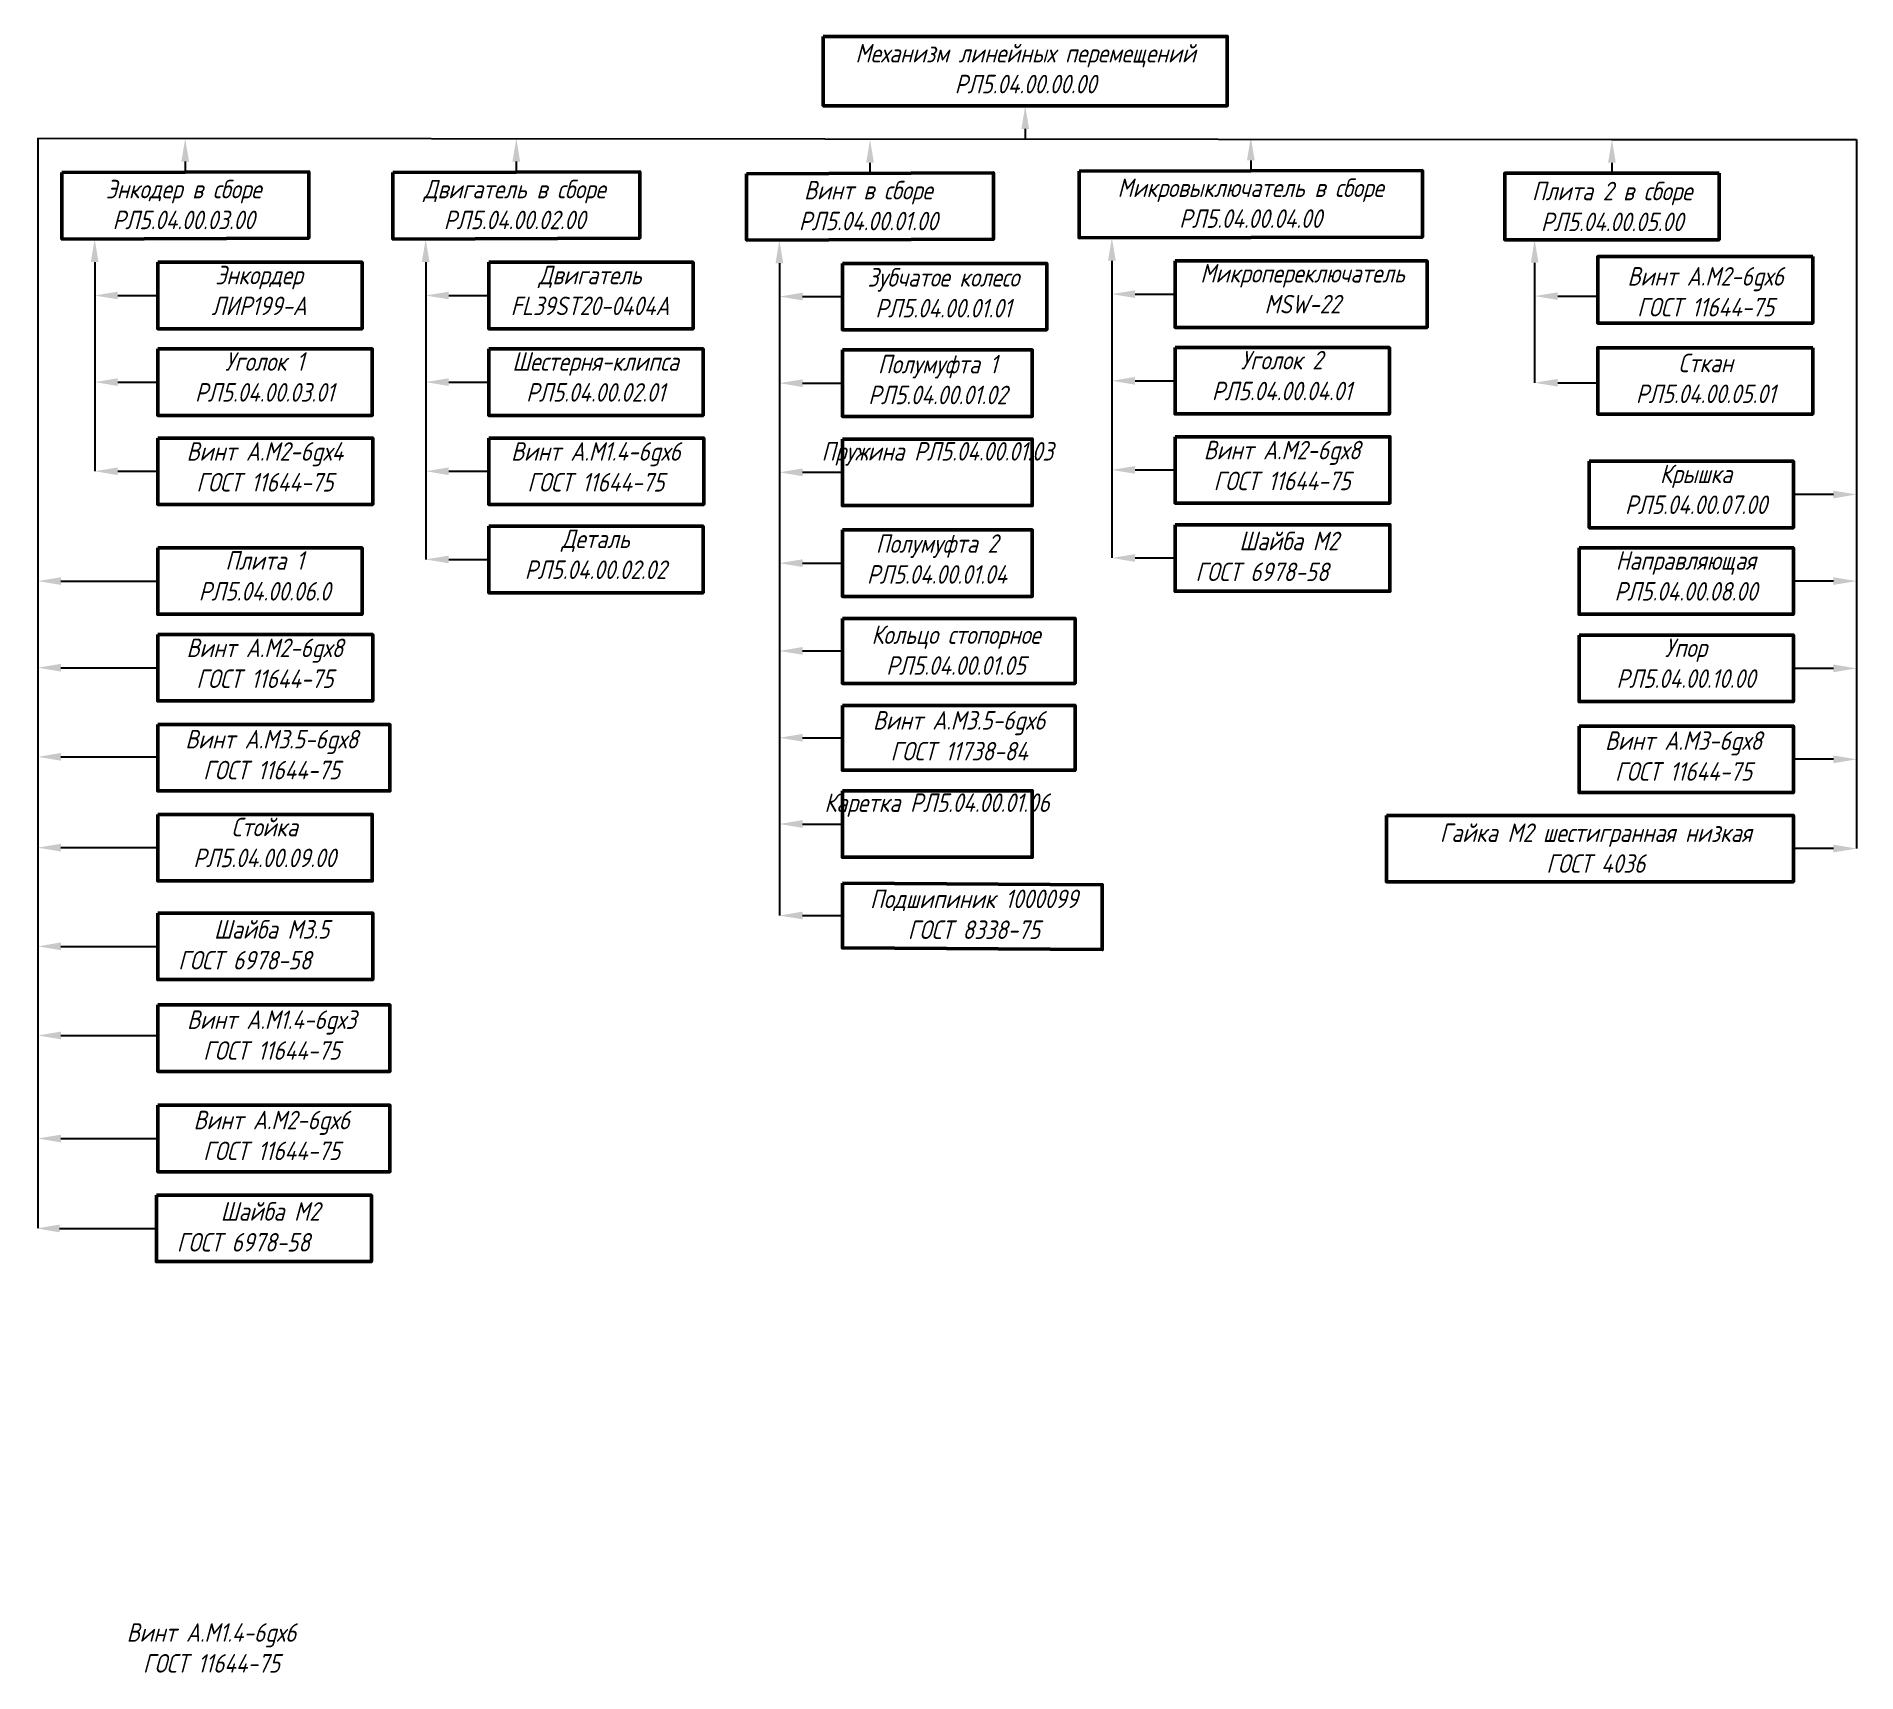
# Model space of a CAD drawing. Header units: millimetres. Extents: x 8 to 401, y -68 to 285.
import ezdxf

# ---------------------------------------------------------------- set-up
doc = ezdxf.new("R2010")
doc.units = ezdxf.units.MM
for name, color, linetype, lineweight in [('линии', 7, 'Continuous', 50), ('стрелочки', 90, 'Continuous', 25), ('ТЕКСТ', 50, 'Continuous', 25)]:
    doc.layers.add(name, color=color, linetype=linetype, lineweight=lineweight)
doc.styles.add('E', font='simplex.shx', dxfattribs={"width": 0.8, "oblique": 15})

msp = doc.modelspace()

# ---------------------------------------------------------------- linework, layer by layer
at = {"layer": 'линии'}
for points in [[(177.8, 285.42), (265.12, 285.42), (265.12, 270.44), (177.8, 270.44)], [(13.26, 256), (66.6, 256.19), (66.6, 241.83), (13.26, 241.64)], [(84.8, 256), (138.14, 256.19), (138.14, 241.83), (84.8, 241.64)], [(161.24, 255.76), (214.57, 255.95), (214.57, 241.6), (161.24, 241.41)], [(233.1, 256.28), (307.3, 256.43), (307.3, 242.07), (233.1, 241.93)], [(371.39, 255.86), (325.07, 255.86), (325.07, 241.5), (371.39, 241.5)], [(33.99, 236.62), (78.12, 236.62), (78.12, 222.26), (33.99, 222.26)], [(105.52, 236.62), (149.66, 236.62), (149.66, 222.26), (105.52, 222.26)], [(181.96, 236.38), (226.1, 236.38), (226.1, 222.03), (181.96, 222.03)], [(253.83, 236.9), (308.31, 236.9), (308.31, 222.55), (253.83, 222.55)], [(391.63, 237.84), (345.18, 237.84), (345.18, 223.48), (391.63, 223.48)], [(33.99, 217.9), (80.32, 217.9), (80.32, 203.54), (33.99, 203.54)], [(105.52, 217.9), (151.85, 217.9), (151.85, 203.54), (105.52, 203.54)], [(181.96, 217.66), (222.98, 217.66), (222.98, 203.31), (181.96, 203.31)], [(253.83, 218.19), (300.15, 218.19), (300.15, 203.83), (253.83, 203.83)], [(391.63, 218.16), (345.18, 218.16), (345.18, 203.8), (391.63, 203.8)], [(33.99, 198.64), (80.44, 198.64), (80.44, 184.28), (33.99, 184.28)], [(105.52, 198.64), (151.97, 198.64), (151.97, 184.28), (105.52, 184.28)], [(181.96, 198.4), (222.98, 198.4), (222.98, 184.05), (181.96, 184.05)], [(253.83, 198.92), (300.28, 198.92), (300.28, 184.57), (253.83, 184.57)], [(343.35, 193.62), (387.48, 193.62), (387.48, 179.26), (343.35, 179.26)], [(105.52, 179.58), (151.85, 179.58), (151.85, 165.22), (105.52, 165.22)], [(181.96, 178.77), (222.98, 178.77), (222.98, 164.42), (181.96, 164.42)], [(253.83, 179.89), (300.28, 179.89), (300.28, 165.54), (253.83, 165.54)], [(33.99, 174.9), (78.12, 174.9), (78.12, 160.55), (33.99, 160.55)], [(341.15, 174.9), (387.48, 174.9), (387.48, 160.54), (341.15, 160.54)], [(181.96, 159.64), (232.23, 159.64), (232.23, 145.62), (181.96, 145.62)], [(33.99, 156.18), (80.44, 156.18), (80.44, 141.83), (33.99, 141.83)], [(341.15, 156.04), (387.48, 156.04), (387.48, 141.68), (341.15, 141.68)], [(181.96, 140.87), (232.23, 140.87), (232.23, 126.85), (181.96, 126.85)], [(33.99, 136.73), (84.15, 136.73), (84.15, 122.38), (33.99, 122.38)], [(341.15, 136.38), (387.48, 136.38), (387.48, 122.03), (341.15, 122.03)], [(181.96, 122.41), (222.98, 122.41), (222.98, 108.06), (181.96, 108.06)], [(33.99, 117.3), (80.32, 117.3), (80.32, 102.94), (33.99, 102.94)], [(299.51, 117.1), (387.48, 117.1), (387.48, 102.75), (299.51, 102.75)], [(181.96, 102.47), (238.09, 102.12), (238.09, 88.1), (181.96, 88.44)], [(33.99, 95.97), (80.44, 95.97), (80.44, 81.61), (33.99, 81.61)], [(33.99, 76.13), (84.15, 76.13), (84.15, 61.78), (33.99, 61.78)], [(33.99, 54.45), (84.15, 54.45), (84.15, 40.09), (33.99, 40.09)], [(33.69, 35.02), (80.14, 35.02), (80.14, 20.66), (33.69, 20.66)]]:
    msp.add_lwpolyline(points, close=True, dxfattribs=at)
at = {"layer": 'стрелочки'}
for p, q in [((221.44, 265.44), (221.44, 263.15)), ((8.05, 263.4), (348.25, 263.14)), ((8.05, 263.4), (8.05, 27.89)), ((348.25, 263.14), (401.12, 263.14)), ((401.12, 263.14), (401.12, 109.93)), ((39.91, 258.38), (39.91, 256.09)), ((111.45, 258.38), (111.45, 256.09)), ((187.89, 258.14), (187.89, 255.86)), ((270.19, 258.64), (270.18, 256.35)), ((348.23, 258.14), (348.23, 255.86)), ((20.35, 236.64), (20.35, 191.46)), ((91.88, 236.64), (91.88, 172.4)), ((168.32, 236.41), (168.32, 95.45)), ((240.18, 236.93), (240.18, 172.72)), ((331.54, 236.5), (331.54, 210.58)), ((25.35, 229.44), (33.99, 229.44)), ((96.88, 229.44), (105.52, 229.44)), ((173.32, 229.21), (181.96, 229.21)), ((245.18, 229.73), (253.83, 229.73)), ((336.54, 229.3), (345.18, 229.3)), ((25.35, 210.72), (33.99, 210.72)), ((96.88, 210.72), (105.52, 210.72)), ((173.32, 210.49), (181.96, 210.49)), ((245.18, 211.01), (253.83, 211.01)), ((336.54, 210.58), (345.18, 210.58)), ((25.35, 191.46), (33.99, 191.46)), ((96.88, 191.46), (105.52, 191.46)), ((173.32, 191.23), (181.96, 191.23)), ((245.18, 191.75), (253.83, 191.75)), ((396.12, 186.44), (387.48, 186.44)), ((96.88, 172.4), (105.52, 172.4)), ((173.32, 171.59), (181.96, 171.59)), ((245.18, 172.72), (253.83, 172.72)), ((13.05, 167.72), (33.99, 167.72)), ((396.12, 167.72), (387.48, 167.72)), ((173.32, 152.63), (181.96, 152.63)), ((13.05, 149), (33.99, 149)), ((396.12, 148.86), (387.48, 148.86)), ((173.32, 133.86), (181.96, 133.86)), ((13.05, 129.74), (33.99, 129.74)), ((396.12, 129.21), (387.48, 129.21)), ((173.32, 115.23), (181.96, 115.23)), ((13.05, 110.12), (33.99, 110.12)), ((396.12, 109.93), (387.48, 109.93)), ((173.32, 95.45), (181.96, 95.45)), ((13.05, 88.79), (33.99, 88.79)), ((13.05, 69.53), (33.99, 69.53)), ((25.35, 69.53), (33.99, 69.53)), ((13.05, 47.27), (33.99, 47.27)), ((25.35, 47.27), (33.99, 47.27)), ((12.75, 27.84), (33.69, 27.84)), ((25.05, 27.84), (33.69, 27.84))]:
    msp.add_line(p, q, dxfattribs=at)
for points in [[(222.29, 265.44), (220.62, 265.44), (221.46, 270.44)], [(271.04, 258.64), (269.37, 258.64), (270.2, 263.64)], [(40.75, 258.38), (39.08, 258.38), (39.91, 263.38)], [(112.3, 258.38), (110.63, 258.38), (111.47, 263.38)], [(188.74, 258.14), (187.07, 258.14), (187.91, 263.14)], [(349.08, 258.14), (347.41, 258.14), (348.25, 263.14)], [(21.18, 236.64), (19.51, 236.64), (20.35, 241.64)], [(92.72, 236.64), (91.05, 236.64), (91.88, 241.64)], [(169.15, 236.41), (167.49, 236.41), (168.32, 241.41)], [(241.02, 236.93), (239.35, 236.93), (240.18, 241.93)], [(332.37, 236.5), (330.71, 236.5), (331.54, 241.5)], [(25.35, 230.27), (25.35, 228.61), (20.35, 229.44)], [(96.88, 230.27), (96.88, 228.61), (91.88, 229.44)], [(173.32, 230.04), (173.32, 228.37), (168.32, 229.21)], [(245.18, 230.56), (245.18, 228.89), (240.18, 229.73)], [(336.54, 230.13), (336.54, 228.47), (331.54, 229.3)], [(25.35, 211.55), (25.35, 209.89), (20.35, 210.72)], [(96.88, 211.55), (96.88, 209.89), (91.88, 210.72)], [(173.32, 211.32), (173.32, 209.65), (168.32, 210.49)], [(245.18, 211.84), (245.18, 210.17), (240.18, 211.01)], [(336.54, 211.42), (336.54, 209.75), (331.54, 210.58)], [(25.35, 192.29), (25.35, 190.62), (20.35, 191.46)], [(96.88, 192.29), (96.88, 190.62), (91.88, 191.46)], [(173.32, 192.06), (173.32, 190.39), (168.32, 191.23)], [(245.18, 192.58), (245.18, 190.91), (240.18, 191.75)], [(396.12, 187.27), (396.12, 185.6), (401.12, 186.44)], [(96.88, 173.23), (96.88, 171.56), (91.88, 172.4)], [(245.18, 173.55), (245.18, 171.88), (240.18, 172.72)], [(173.32, 172.43), (173.32, 170.76), (168.32, 171.59)], [(13.05, 168.56), (13.05, 166.89), (8.05, 167.72)], [(396.12, 168.55), (396.12, 166.89), (401.12, 167.72)], [(173.32, 153.47), (173.32, 151.8), (168.32, 152.63)], [(13.05, 149.84), (13.05, 148.17), (8.05, 149)], [(396.12, 149.7), (396.12, 148.03), (401.12, 148.86)], [(173.32, 134.7), (173.32, 133.03), (168.32, 133.86)], [(13.05, 130.58), (13.05, 128.91), (8.05, 129.74)], [(396.12, 130.04), (396.12, 128.37), (401.12, 129.21)], [(173.32, 116.07), (173.32, 114.4), (168.32, 115.23)], [(13.05, 110.95), (13.05, 109.28), (8.05, 110.12)], [(396.12, 110.76), (396.12, 109.09), (401.12, 109.93)], [(173.32, 96.29), (173.32, 94.62), (168.32, 95.45)], [(13.05, 89.63), (13.05, 87.96), (8.05, 88.79)], [(13.05, 70.36), (13.05, 68.7), (8.05, 69.53)], [(13.05, 48.1), (13.05, 46.43), (8.05, 47.27)], [(12.75, 28.67), (12.75, 27), (7.75, 27.84)]]:
    msp.add_solid(points, dxfattribs=at)

# ---------------------------------------------------------------- texts
at = {"layer": 'ТЕКСТ', "char_height": 4, "style": 'E'}
for s, width, gutter_width, heights, insert, attachment_point in [('\\pxqc;Механизм линейных перемещений\\PРЛ5.04.00.00.00', 85.5805, 0, [15.08], (178.73, 283.79), 1), ('\\pxqc;Энкодер в сборе\\PРЛ5.04.00.03.00', 51.7462, 0, [15.13], (13.69, 254.43), 1), ('\\pxqc;Двигатель в сборе\\PРЛ5.04.00.02.00', 51.7462, 0, [15.13], (85.22, 254.43), 1), ('\\pxqc;Винт в сборе\\PРЛ5.04.00.01.00', 51.7462, 0, [15.13], (161.66, 254.19), 1), ('\\pxqc;Микровыключатель в сборе\\PРЛ5.04.00.04.00', 73.2425, 15.24, [15.13], (233.52, 254.72), 1), ('\\pxqc;Плита 2 в сборе\\PРЛ5.04.00.05.00', 51.7462, 0, [15.13], (374.16, 254.01), 3), ('\\pxqc;Микропереключатель\\PMSW-22', 51.7462, 0, [15.13], (255.51, 236.24), 1), ('\\pxqc;Энкордер \\PЛИР199-А', 51.7462, 0, [15.13], (29.99, 235.86), 1), ('\\pxqc;Двигатель \\PFL39ST20-0404A', 51.7462, 0, [15.13], (101.53, 235.86), 1), ('\\pxqc;Зубчатое колесо \\PРЛ5.04.00.01.01', 51.7462, 0, [15.13], (177.88, 235.36), 1), ('\\pxqc,t17;Винт А.М2-6gх6\\PГОСТ 11644-75', 55.1995, 0, [13.93], (396.09, 235.58), 3), ('\\pxqc;Уголок 1\\PРЛ5.04.00.03.01', 51.7462, 0, [15.13], (31.19, 217.17), 1), ('\\pxqc;Шестерня-клипса\\PРЛ5.04.00.02.01', 51.7462, 0, [15.13], (102.72, 217.17), 1), ('\\pxqc;Полумуфта 1\\PРЛ5.04.00.01.02', 51.7462, 0, [15.13], (176.65, 216.61), 1), ('\\pxqc;Уголок 2\\PРЛ5.04.00.04.01', 51.7462, 0, [15.13], (251.02, 217.46), 1), ('\\pxqc,t17;Сткан ^JРЛ5.04.00.05.01', 55.1995, 0, [13.93], (396.09, 216.86), 3), ('\\pxqc,t17;Винт А.М2-6gх4\\PГОСТ 11644-75', 55.1995, 0, [13.93], (29.53, 197.74), 1), ('\\pxqc,t17;Винт А.М1.4-6gх6\\PГОСТ 11644-75', 55.1995, 0, [13.93], (101.06, 197.74), 1), ('\\pxqc;Пружина РЛ5.04.00.01.03', 51.7462, 0, [15.13], (176.6, 197.76), 1), ('\\pxqc,t17;Винт А.М2-6gх8\\PГОСТ 11644-75', 55.1995, 0, [13.93], (249.36, 198.03), 1), ('\\pxqc;Крышка\\PРЛ5.04.00.07.00', 51.7462, 0, [15.13], (340.54, 192.89), 1), ('\\pxqc;Деталь\\PРЛ5.04.00.02.02', 51.7462, 0, [15.13], (102.72, 178.85), 1), ('\\pxqc;Полумуфта 2\\PРЛ5.04.00.01.04', 51.7462, 0, [15.13], (176.49, 177.83), 1), ('\\pxqc;Шайба М2\\P\\pq*;ГОСТ 6978-58', 40.3893, 0, [11.53], (258.24, 178.39), 1), ('\\pxqc;Плита 1\\PРЛ5.04.00.06.0', 51.7462, 0, [15.13], (31.19, 174.18), 1), ('\\pxqc;Направляющая\\PРЛ5.04.00.08.00', 51.7462, 0, [15.13], (338.35, 174.17), 1), ('\\pxqc;Кольцо стопорное РЛ5.04.00.01.05', 51.7462, 0, [15.13], (180.61, 158.14), 1), ('\\pxqc,t17;Винт А.М2-6gх8\\PГОСТ 11644-75', 55.1995, 0, [13.93], (29.53, 155.29), 1), ('\\pxqc;Упор\\PРЛ5.04.00.10.00', 51.7462, 0, [15.13], (338.35, 155.32), 1), ('\\pxqc;Винт А.М3.5-6gх6 ГОСТ 11738-84', 48.8896, 0, [19.9], (182.72, 139.63), 1), ('\\pxqc,t17;Винт А.М3.5-6gх8\\PГОСТ 11644-75', 55.1995, 0, [13.93], (31, 135.55), 1), ('\\pxqc;Винт А.М3-6gх8\\PГОСТ 11644-75', 46.0711, 24.88, [12.56], (340.69, 135.25), 1), ('\\pxqc;Каретка РЛ5.04.00.01.06', 51.7462, 0, [15.13], (176.51, 121.84), 1), ('\\pxqc;Стойка\\PРЛ5.04.00.09.00', 51.7462, 0, [15.13], (31.19, 116.57), 1), ('\\pxqc,t17;Гайка М2 шестигранная низкая\\PГОСТ 4036', 110.3991, 0, [13.93], (289.55, 115.35), 1), ('\\pxqc;Подшипиник 1000099 ГОСТ 8338-75', 53.8701, 0, [17.56], (183.43, 101.05), 1), ('\\pxqc;Шайба М3.5\\P\\pq*;ГОСТ 6978-58', 40.3893, 0, [11.53], (38.4, 94.46), 1), ('\\pxqc,t17;Винт А.М1.4-6gх3\\PГОСТ 11644-75', 55.1995, 0, [13.93], (31, 74.95), 1), ('\\pxqc,t17;Винт А.М2-6gх6\\PГОСТ 11644-75', 55.1995, 0, [13.93], (31, 53.26), 1), ('\\pxqc;Шайба М2\\P\\pq*;ГОСТ 6978-58', 40.3893, 0, [11.53], (38.1, 33.51), 1), ('\\pxqc;Винт А.М1.4-6gх6\\PГОСТ 11644-75', 51.7462, 0, [15.13], (19.71, -57.48), 1)]:
    msp.add_mtext_dynamic_manual_height_columns(s, width=width, gutter_width=gutter_width, heights=heights, dxfattribs=dict(at, insert=insert, attachment_point=attachment_point))

doc.saveas('drawing.dxf')
